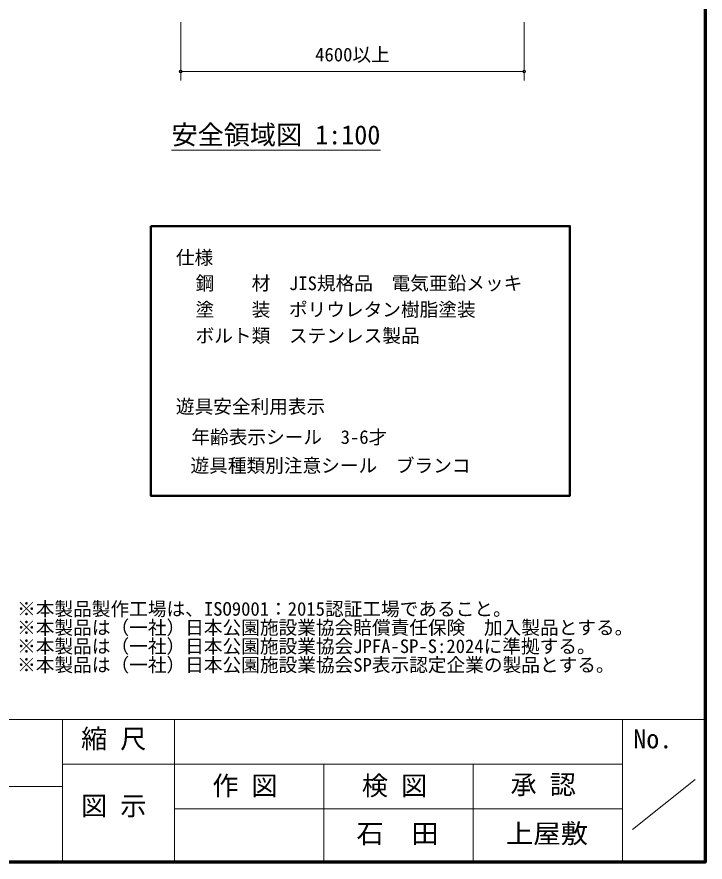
# Model space of a CAD drawing. Units: millimetres at full size, sheet at 1:40, with parts at other scales. Extents: x 600 to 16200, y 600 to 11280.
# Drawn here: x 12515 to 16200, y 600 to 5128 of the extents above; entities that cross this region are included whole.
import ezdxf
from ezdxf.enums import TextEntityAlignment as Align

# ---------------------------------------------------------------- set-up
doc = ezdxf.new("R2010")
doc.units = ezdxf.units.MM
doc.header["$LTSCALE"] = 40
doc.layers.add('D-BGD-TXT', color=7, linetype='Continuous')
for name, color, linetype, lineweight in [('D-STR-DIM\u3000寸法線、寸法値', 7, 'Continuous', 13), ('D-STR-TXT\u3000文字列', 7, 'Continuous', 13), ('D-TTL', 7, 'Continuous', 70), ('D-TTL-FRAM', 7, 'Continuous', 13), ('D-TTL-FRAM\u3000タイトル枠、凡例図枠', 2, 'Continuous', 50), ('D-TTL-TXT', 7, 'Continuous', 13)]:
    doc.layers.add(name, color=color, linetype=linetype, lineweight=lineweight)
doc.styles.add('ＭＳ ゴシック', font='')
doc.styles.get('ＭＳ ゴシック').set_extended_font_data('MS Gothic')

msp = doc.modelspace()

# ---------------------------------------------------------------- linework, layer by layer
at = {"layer": 'D-STR-DIM\u3000寸法線、寸法値'}
for p, q in [((13391.6, 5100.08), (13391.6, 4787.88)), ((15231.6, 5100.08), (15231.6, 4787.88)), ((13391.6, 4835.88), (15231.6, 4835.88))]:
    msp.add_line(p, q, dxfattribs=at)
at = {"layer": 'D-STR-DIM\u3000寸法線、寸法値', "lineweight": 0}
for centre, start, end in [((13391.6, 4835.88), 0, 180), ((13391.6, 4835.88), 180, 0), ((15231.6, 4835.88), 0, 180), ((15231.6, 4835.88), 180, 0)]:
    msp.add_arc(centre, 7.5, start, end, dxfattribs=at)
at = {"layer": 'D-STR-TXT\u3000文字列'}
msp.add_line((13342.46, 4414.49), (14462.46, 4414.49), dxfattribs=at)
at = {"layer": 'D-TTL'}
msp.add_lwpolyline([(600, 600), (600, 11280), (16200, 11280), (16200, 600)], close=True, dxfattribs=at)
at = {"layer": 'D-TTL-FRAM'}
for p, q in [((600, 1364.88), (16200, 1364.88)), ((12758.45, 1364.88), (12758.45, 600)), ((13358.45, 1364.88), (13358.45, 600)), ((15758.45, 1364.88), (15758.45, 600)), ((13358.45, 1124.88), (12758.45, 1124.88)), ((13358.45, 1124.88), (15758.45, 1124.88)), ((14158.45, 600), (14158.45, 1124.88)), ((14958.45, 1124.88), (14958.45, 600)), ((15810.65, 773.88), (16146.65, 1042.68)), ((12758.45, 1004.88), (9358.45, 1004.88)), ((15758.45, 884.88), (13358.45, 884.88))]:
    msp.add_line(p, q, dxfattribs=at)
at = {"layer": 'D-TTL-FRAM\u3000タイトル枠、凡例図枠'}
msp.add_lwpolyline([(13231.36, 4007.46), (15476.35, 4007.46), (15476.35, 2563.12), (13231.36, 2563.12)], close=True, dxfattribs=at)

# ---------------------------------------------------------------- texts
at = {"layer": 'D-BGD-TXT', "style": 'ＭＳ ゴシック', "width": 1.05}
for s, p in [('上屋敷', (15132.58, 670.91)), ('石\u3000田', (14332.58, 670.91))]:
    msp.add_text(s, height=102.6, dxfattribs=at).set_placement(p, align=Align.BOTTOM_LEFT)
at = {"layer": 'D-STR-DIM\u3000寸法線、寸法値', "style": 'ＭＳ ゴシック'}
msp.add_text('4600以上', height=73.31, dxfattribs=at).set_placement((14311.6, 4926.47), align=Align.MIDDLE_CENTER)
at = {"layer": 'D-STR-TXT\u3000文字列', "style": 'ＭＳ ゴシック'}
for s, height, p in [('安全領域図 1:100', 102.6, (13342.46, 4414.49)), ('仕様', 73.31, (13365.92, 3780.39)), ('\u3000鋼\u3000\u3000材\u3000JIS規格品\u3000電気亜鉛メッキ', 73.31, (13371.51, 3642.69)), ('\u3000塗\u3000\u3000装\u3000ポリウレタン樹脂塗装', 73.31, (13371.51, 3501.84)), ('\u3000ボルト類\u3000ステンレス製品', 73.31, (13371.51, 3361.61)), ('遊具安全利用表示', 73.31, (13365.92, 2981.99)), ('   年齢表示シール  3-6才', 73.31, (13299.06, 2818.64)), ('   遊具種類別注意シール  ブランコ', 73.31, (13294.59, 2665.89)), ('※本製品製作工場は、ISO9001：2015認証工場であること。', 73.31, (12515.85, 1897.95)), ('※本製品は（一社）日本公園施設業協会賠償責任保険\u3000加入製品とする。\u3000', 73.31, (12515.85, 1797.95)), ('※本製品は（一社）日本公園施設業協会JPFA-SP-S:2024に準拠する。', 73.31, (12515.85, 1697.95)), ('※本製品は（一社）日本公園施設業協会SP表示認定企業の製品とする。', 73.31, (12515.85, 1597.95))]:
    msp.add_text(s, height=height, dxfattribs=at).set_placement(p, align=Align.BOTTOM_LEFT)
at = {"layer": 'D-TTL-TXT', "style": 'ＭＳ ゴシック'}
for s, p in [('縮 尺', (12858.26, 1178.62)), ('No.', (15815.27, 1178.62)), ('作 図', (13561.23, 927.56)), ('検 図', (14361.81, 927.56)), ('承 認', (15158.27, 933.56)), ('図 示', (12858.26, 819.49))]:
    msp.add_text(s, height=102.6, dxfattribs=at).set_placement(p, align=Align.BOTTOM_LEFT)

doc.saveas('drawing.dxf')
